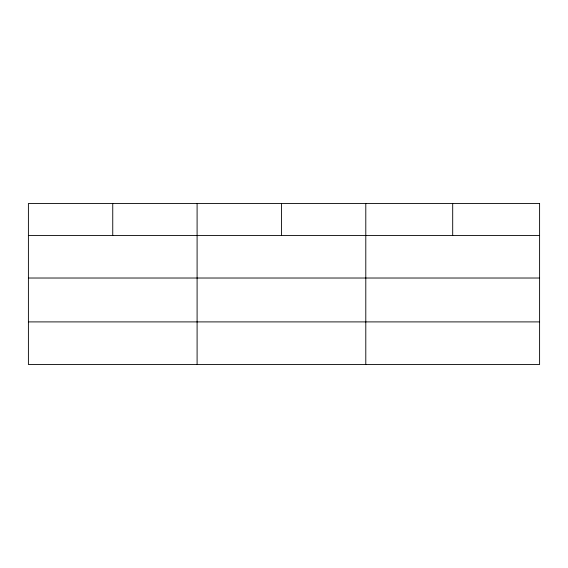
<?xml version="1.0" encoding="UTF-8"?>
<svg xmlns="http://www.w3.org/2000/svg" width="568" height="568" viewBox="0 0 568 568"><rect width="100%" height="100%" fill="white"/><g stroke="black" fill="none" stroke-linecap="round" stroke-linejoin="round"><path stroke-width="0.85" d="M28.4 235.436L539.6 235.436M28.4 278.022L539.6 278.022M28.4 321.9L539.6 321.9M452.696 203.507L452.696 235.436M365.792 203.507L365.792 364.493M281.444 203.507L281.444 235.436M197.096 203.507L197.096 364.493M112.748 203.507L112.748 235.436M539.6 203.507L28.4 203.507L28.4 364.493L539.6 364.493L539.6 203.507"/></g></svg>
